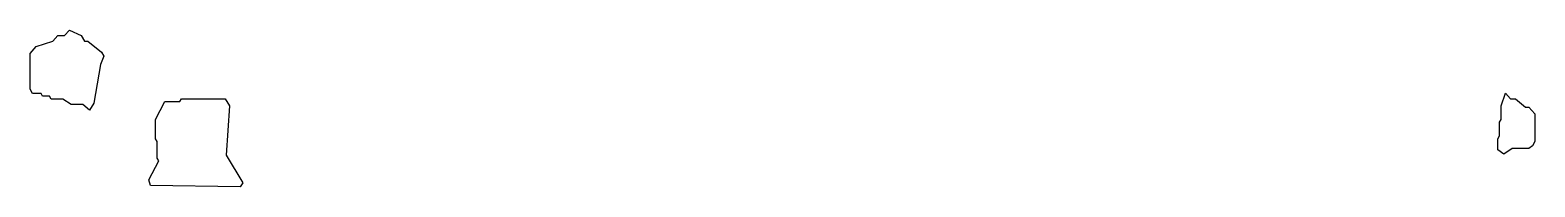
# Model space of a CAD drawing. Header units: millimetres. Extents: x 0 to 1499, y 0 to 156.
import ezdxf

# ---------------------------------------------------------------- set-up
doc = ezdxf.new("R2010")
doc.units = ezdxf.units.MM
doc.layers.add('C', color=7, linetype='Continuous')

msp = doc.modelspace()

# ---------------------------------------------------------------- linework, layer by layer
at = {"layer": 'C'}
for points in [[(52.6, 82.1), (40.9, 82.1), (32.6, 87.6), (20.9, 87.6), (19.2, 90.4), (12.5, 90.4), (10.9, 93.1), (2.5, 93.1), (0, 97.3), (0, 132.9), (5.9, 139.8), (22.5, 145.3), (27.6, 150.8), (34.2, 150.8), (39.2, 156.3), (51, 150.8), (54.3, 145.3), (57.6, 145.3), (71, 134.3), (73.5, 130.2), (70.2, 121.9), (63.5, 83.6), (59.3, 76.6), (52.6, 82.1)], [(1461.7, 37), (1461.7, 48), (1463.3, 50.8), (1463.3, 64.5), (1465, 67.2), (1465, 80.9), (1469.2, 93.4), (1474.3, 87.8), (1479.3, 87.8), (1489.3, 79.6), (1492.6, 79.6), (1498.5, 72.7), (1498.5, 45.3), (1496, 41.1), (1492.6, 38.3), (1476, 38.3), (1467.6, 32.8), (1461.7, 37)], [(120, 1.4), (118.3, 7), (128.3, 26.1), (126.7, 28.8), (126.7, 45.3), (125, 48), (125, 67.2), (134.2, 85.1), (149.2, 85.1), (150.9, 87.8), (194.3, 87.8), (198.5, 80.9), (195.2, 31.6), (211.9, 4.2), (209.3, 0), (120, 1.4)]]:
    msp.add_lwpolyline(points, close=True, dxfattribs=at)

doc.saveas('drawing.dxf')
